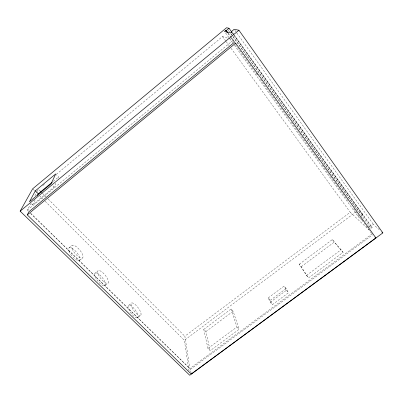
<?xml version="1.0" encoding="UTF-8"?>
<svg xmlns="http://www.w3.org/2000/svg" width="403" height="403" viewBox="0 0 403 403"><rect width="100%" height="100%" fill="white"/><g stroke="black" fill="none" stroke-linecap="round" stroke-linejoin="round"><path stroke-width="0.3" stroke-dasharray="2.02 1.51" d="M31.409 203.706L32.583 204.865L54.133 187.073L56.133 182.569M58.138 178.061L58.642 176.937L56.561 174.786M32.583 204.865L35.434 199.324M28.311 210.955L27.409 210.074L30.88 203.49M34.925 195.808L36.95 191.964M37.237 191.415L38.396 189.224L40.169 191.002M42.753 185.607L44.693 184M56.319 174.358L222.501 36.567L233.488 39.957L234.959 41.998M53.307 181.35L58.642 176.937M27.409 210.074L233.488 39.957M69.069 247.865L72.122 245.407M79.598 260.353L82.655 257.915M94.972 273.229L97.974 270.856M105.168 285.339L108.17 282.987M128.758 305.217L131.685 302.955M137.519 317.791A7.692 2.645 53.3 0 0 133.035 307.429A7.692 2.645 53.3 0 0 128.753 309.333A7.692 2.645 53.3 0 0 137.519 317.791L140.466 315.534A7.697 2.594 53.3 0 0 135.932 305.197A7.697 2.594 53.3 0 0 131.726 307.051A7.697 2.594 53.3 0 0 140.466 315.534M372.286 233.78L189.929 368.533L184.841 336.243L350.227 212.265L369.178 230.027M189.052 370.962L184.332 340.313L356.816 211.202M203.772 329.407L231.08 308.99L233.151 311.237L239.115 329.296L210.185 350.701L207.953 348.434L203.772 329.407L205.888 331.588L210.185 350.701M234.43 45.232L358.272 216.668L359.023 216.109M205.888 331.588L233.151 311.237M361.017 216.502L362.957 215.056L234.158 35.399M299.248 264.262L332.334 239.589L343.094 252.354L308.537 277.919L306.492 275.405L299.248 264.262L301.227 266.7L308.537 277.919M301.227 266.7L334.258 242.107L343.094 252.354M268.207 297.893L284.12 286.075L286.185 288.513L288.503 292.749L272.368 304.688L270.247 302.26L268.207 297.893L270.297 300.295L272.368 304.688M270.297 300.295L286.185 288.513M234.269 35.726L370.886 226.259L373.385 224.411L380.145 230.476M207.953 348.434L236.939 326.959L231.08 308.99M270.247 302.26L286.412 290.281L284.12 286.075M306.492 275.405L341.109 249.754M368.196 225.826L370.901 228.325L372.14 227.408L234.511 35.358M191.067 372.856L190.503 369.304L372.584 234.818M362.957 215.056L357.824 210.452L232.763 36.426M370.886 226.259L372.14 227.408M358.272 216.668L362.332 220.416M30.563 213.147L189.929 368.533M30.683 213.514L190.503 369.304M33.122 189.244L34.451 190.574M39.791 195.908L42.904 199.017M45.126 201.238L184.332 340.313M42.391 193.233L45.937 196.795M48.159 199.022L184.841 336.243M52.969 185.884L54.133 187.073M236.939 326.959L239.115 329.296M286.412 290.281L288.503 292.749M332.334 239.589L334.258 242.107M222.501 36.567L225.836 41.151M226.204 41.66L229.166 45.73M231.02 48.279L350.227 212.265M225.584 32.986L229.272 38.089M229.639 38.597L232.586 42.683M228.133 33.081L231.075 37.162M231.443 37.675L234.385 41.756M227.962 33.464L230.536 37.041M230.904 37.55L233.851 41.64M256.676 73.311L257.784 74.842M235.448 44.678L258.242 76.283M260.449 79.341L288.755 118.593M291.329 122.159L319.272 160.903M322.214 164.978L349.053 202.19M353.834 208.819L372.216 234.309M232.692 33.358L233.79 34.89M232.435 33.172L233.901 35.217M231.277 33.968L232.743 36.008M233.11 36.517L370.901 228.325M228.365 30.301L229.463 31.832M230.929 33.872L232.4 35.917M232.682 32.804L234.148 34.844M234.909 30.311L236.37 32.361M236.737 32.87L373.385 224.411M68.999 251.15A8.171 2.962 49.8 0 0 78.847 260.655A8.171 2.962 49.8 0 0 75.044 250.606A8.171 2.962 49.8 0 0 68.999 251.15M95.168 276.695A7.934 2.831 51.4 0 0 104.533 285.732A7.934 2.831 51.4 0 0 100.418 275.531A7.934 2.831 51.4 0 0 95.168 276.695M72.092 248.671A8.176 2.907 49.9 0 0 81.915 258.212A8.176 2.907 49.9 0 0 78.056 248.188A8.176 2.907 49.9 0 0 72.092 248.671M98.206 274.297A7.944 2.776 51.4 0 0 107.551 283.369A7.944 2.776 51.4 0 0 103.385 273.194A7.944 2.776 51.4 0 0 98.206 274.297"/><path stroke-width="0.6" d="M27.273 214.89L28.885 211.756L233.977 42.637L235.629 43.192L375.898 237.946L191.254 374.039L27.273 214.89L235.629 43.192M37.429 195.45L38.285 193.788L52.34 182.151M35.333 190.841L29.444 201.772L51.03 183.904L55.725 173.925L35.333 190.841L38.285 193.788M232.068 32.663L231.337 31.641L234.178 29.288L238.924 30.24L382.85 232.904L189.712 375.248L20.15 211.172L32.673 188.8L226.531 27.752L229.035 28.255L231.962 32.336M227.766 32.567L226.295 30.527L225.751 30.401L224.481 31.454L230.541 32.95L231.952 31.782L231.337 31.641M226.295 30.527L229.035 28.255M20.15 211.172L238.924 30.24M381.948 232.093L382.85 232.904M375.072 237.166L375.898 237.946M40.612 191.45L41.499 192.342M225.751 30.401L227.221 32.442"/></g></svg>
